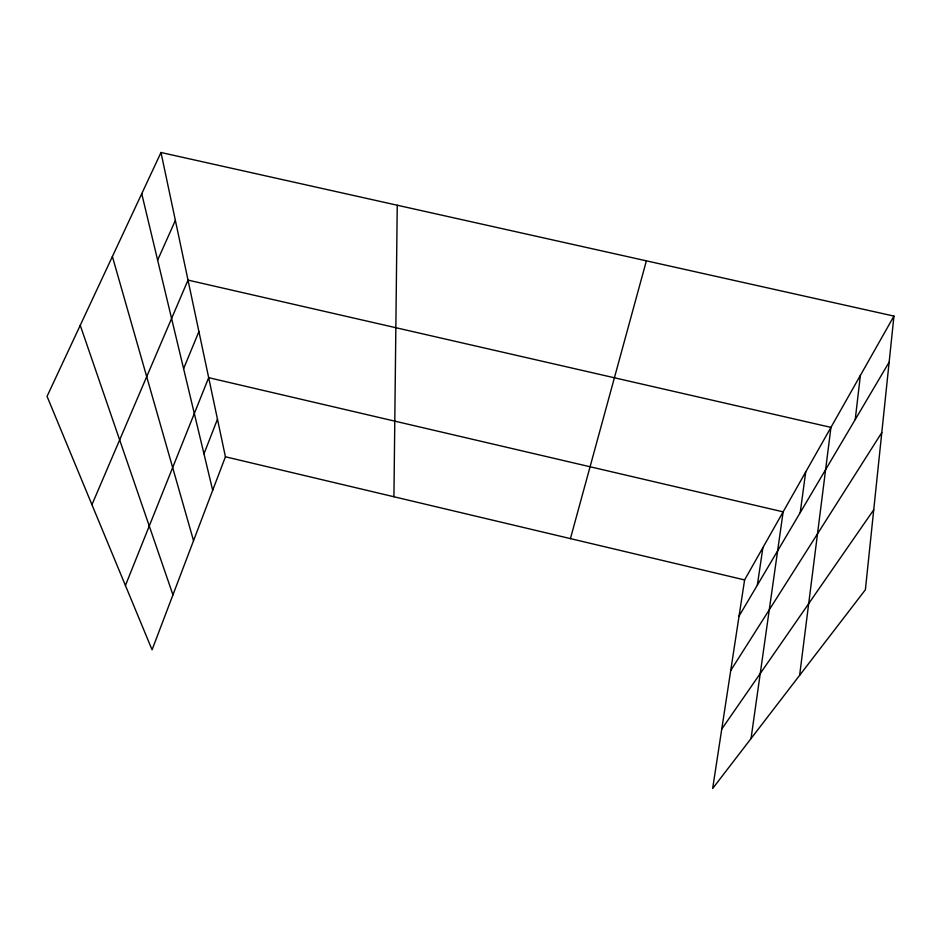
<?xml version="1.0" encoding="UTF-8"?>
<svg xmlns="http://www.w3.org/2000/svg" width="941" height="941" viewBox="0 0 941 941"><rect width="100%" height="100%" fill="white"/><g stroke="black" fill="none" stroke-linecap="round" stroke-linejoin="round"><path stroke-width="1.41" d="M393.926 496.742L397.243 205.232M893.95 316.094L865.391 589.748L712.655 788.499L744.602 579.927L893.95 316.094L160.993 152.501L47.05 396.361L152.066 649.796L225.428 456.785L160.993 152.501M855.24 419.521L860.368 375.424M799.638 675.309L830.95 427.39L188.012 280.1L91.936 504.694M800.226 512.598L805.696 472.017M751.036 738.544L783.147 511.857L208.679 377.67L125.424 585.514M757.34 585.161L762.892 547.627M570.422 538.617L646.385 260.845M203.974 453.833L217.477 419.192M183.601 368.66L198.916 331.573M157.641 260.151L175.367 220.382M739.061 616.084L889.139 362.167M730.734 670.498L881.799 432.554M721.759 729.063L873.73 509.775M225.428 456.785L744.602 579.927M80.244 325.304L172.944 594.877M112.391 256.528L193.54 540.687M141.738 193.693L212.69 490.296"/></g></svg>
